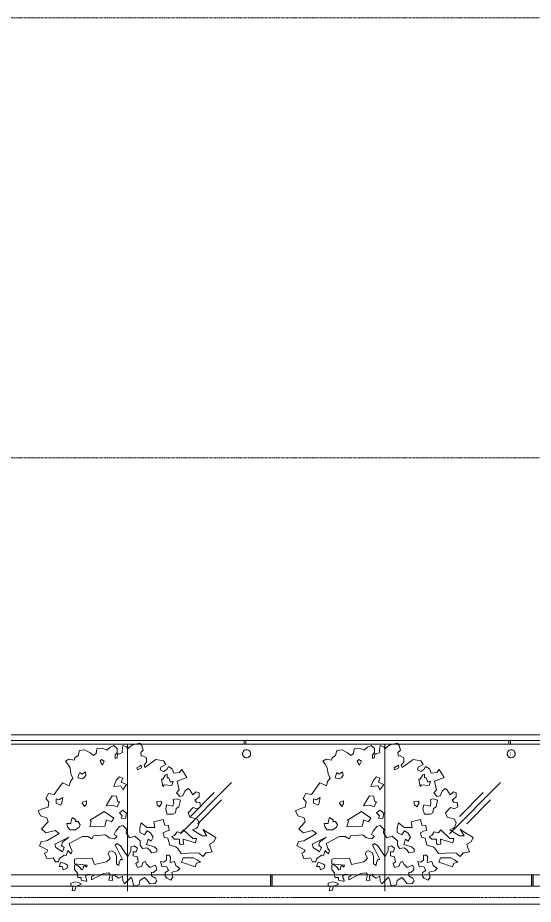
# Model space of a CAD drawing. Header units: millimetres. Extents: x -10599 to 108788, y -9455 to 93550.
# Drawn here: x 50648 to 54517, y 18550 to 25200 of the extents above; entities that cross this region are included whole.
import ezdxf

# ---------------------------------------------------------------- set-up
doc = ezdxf.new("R2010")
doc.units = ezdxf.units.MM
doc.linetypes.add('Centre', pattern=[31.75, 6.35, -4.7625, 15.875, -4.7625])
for name, color, linetype, lineweight in [('G-IMPT', 8, 'Continuous', 5), ('KINH', 152, 'Continuous', 5), ('L-SITE', 91, 'Continuous', 5), ('NET THAY 1', 41, 'Continuous', 5), ('NET THAY 2', 55, 'Continuous', 5), ('NET-THAY', 2, 'Continuous', 9), ('TRUC', 225, 'Continuous', 5)]:
    doc.layers.add(name, color=color, linetype=linetype, lineweight=lineweight)

# ---------------------------------------------------------------- blocks, each defined once
blk = doc.blocks.new('Railing - NBS_RailInfillPnl_Post-V79-MẶT ĐỨNG 1-14')
at = {"layer": 'NET THAY 2'}
for p, q in [((42747.3, 18685), (42747.3, 18770)), ((42760.3, 18770), (42750.4, 18770)), ((42750.4, 18770), (42750.4, 18685)), ((42760.3, 18685), (42760.3, 18770))]:
    blk.add_line(p, q, dxfattribs=at)
blk = doc.blocks.new('Railing - Railing-1506754-MẶT ĐỨNG 1-14')
at = {"layer": 'NET THAY 1'}
blk.add_line((41000.5, 18685), (58462.4, 18685), dxfattribs=at)
for p in [(9797, 0), (11756.4, 0)]:
    blk.add_blockref('Railing - NBS_RailInfillPnl_Post-V79-MẶT ĐỨNG 1-14', p)
blk = doc.blocks.new('Top Rail Type - Top Rail_Internal_-1506755-MẶT ĐỨNG 1-14')
at = {"layer": 'NET THAY 1'}
for p, q in [((41000.5, 19750), (58441, 19750)), ((50597.9, 18770), (52547.4, 18770)), ((52557.3, 18770), (54506.8, 18770)), ((54516.7, 18770), (56466.2, 18770))]:
    blk.add_line(p, q, dxfattribs=at)
blk = doc.blocks.new('Handrail Type - Handrail_Internal_-1506756-MẶT ĐỨNG 1-14')
at = {"layer": 'NET THAY 1'}
for p, q in [((58338.7, 19821.2), (41000.5, 19821.2)), ((41000.5, 19778.8), (58338.7, 19778.8))]:
    blk.add_line(p, q, dxfattribs=at)
blk = doc.blocks.new('ALB-RAILING 32 - ALB-BALUSTER-V82-MẶT ĐỨNG 1-14')
at = {"layer": 'NET THAY 1'}
for p, q in [((58303.7, 19781.6), (58303.7, 19750)), ((58317.7, 19779.5), (58317.7, 19783.8)), ((58317.7, 19750), (58317.7, 19779)), ((58318.2, 19685.8), (58315.9, 19685.8)), ((58322.7, 19708.8), (58321.7, 19708.8)), ((58315.9, 19671.8), (58318.2, 19671.8)), ((58321.7, 19648.8), (58322.7, 19648.8))]:
    blk.add_line(p, q, dxfattribs=at)
for centre, start_param, end_param in [((58321.7, 19678.8), 0, 1.570796), ((58322.7, 19678.8), 4.712389, 7.853982), ((58321.7, 19678.8), 5.832651, 6.210121), ((58321.7, 19678.8), 1.570796, 3.403392), ((58322.7, 19678.8), 1.570796, 4.712389), ((58321.7, 19678.8), 3.544542, 3.785841)]:
    blk.add_ellipse(centre, major_axis=(0, 30), ratio=0.992899, start_param=start_param, end_param=end_param, dxfattribs=at)
blk = doc.blocks.new('CAY XANH 1 - new block_dwg_110_植栽_中_高木 - 落葉1_φ4000_H5500-1445069-IDEA-4th Storey - Detail-V141-MẶT ĐỨNG 1-14')
at = {"layer": 'G-IMPT'}
for p, q in [((50802.4, 18600), (50982.5, 18600)), ((50810.6, 18600), (50946.2, 18600)), ((50852.5, 18600), (50943.8, 18600)), ((50946.4, 18600), (51004.1, 18600)), ((50985.5, 18600), (51044.4, 18600)), ((50995.8, 18600), (51123.8, 18600)), ((51129.4, 18600), (51183.1, 18600)), ((51249, 18600), (51233.2, 18600)), ((51342.4, 18600), (51345.7, 18600)), ((51559.3, 18600), (51594.9, 18600)), ((52117.2, 18600), (51574.2, 18600)), ((51759.1, 18600), (51657.6, 18600)), ((51767.4, 18600), (51682.1, 18600)), ((51840.4, 18600), (51728, 18600)), ((51900.9, 18600), (51775.1, 18600)), ((52074.7, 18600), (51827, 18600)), ((52094.3, 18600), (51870.9, 18600)), ((52137.8, 18600), (51990.7, 18600))]:
    blk.add_line(p, q, dxfattribs=at)
at = {"layer": 'G-IMPT', "flags": 128}
for points in [[(50810.8, 18600), (50986.4, 18600), (51102.5, 18600), (51156, 18600)], [(50823, 18600), (50949.8, 18600), (51058.7, 18600), (51189, 18600), (51330.8, 18600), (51268.1, 18600), (51169.2, 18600), (51022.7, 18600)], [(50962.5, 18600), (51076.4, 18600), (51003.8, 18600), (50975.8, 18600), (50907.9, 18600)], [(50908.6, 18600), (51106.5, 18600), (51202.2, 18600), (51330.8, 18600), (51472.7, 18600), (51471, 18600)], [(50923, 18600), (51076.4, 18600), (51030.5, 18600)], [(50947.6, 18600), (51055.6, 18600), (51111.7, 18600)], [(51076.4, 18600), (51256.6, 18600), (51055.4, 18600), (50948.4, 18600)], [(51173.9, 18600), (51198.1, 18600), (51223.6, 18600), (51076.4, 18600)], [(51240.5, 18600), (51247.9, 18600), (51289.6, 18600), (51223.6, 18600), (51141.1, 18600), (51088.4, 18600), (51084.5, 18600)], [(51182, 18600), (51237.1, 18600), (51269, 18600)], [(51243.9, 18600), (51319.3, 18600), (51256.6, 18600), (51182.5, 18600)], [(51289.6, 18600), (51373.7, 18600), (51256.6, 18600)], [(51365, 18600), (51403.3, 18600), (51400.1, 18600), (51319.3, 18600)], [(51325.1, 18600), (51345.7, 18600), (51472.7, 18600), (51373.7, 18600)], [(51400.1, 18600), (51471, 18600), (51487.5, 18600), (51485.9, 18600)], [(51498.2, 18600), (51531.2, 18600), (51527.9, 18600), (51490, 18600), (51415.8, 18600)], [(51420.9, 18600), (51482.6, 18600), (51553.9, 18600)], [(52122.5, 18600), (51980.7, 18600), (51876.8, 18600), (51731.6, 18600), (51472.7, 18600), (51469.4, 18600), (51482.6, 18600), (51469.4, 18600)], [(51923.9, 18600), (51814.8, 18600), (51682.1, 18600), (51601.3, 18600), (51472.7, 18600), (51574.9, 18600), (51562.6, 18600)], [(51476, 18600), (51589.3, 18600), (51767.4, 18600), (51784.6, 18600)], [(51643, 18600), (51562.6, 18600), (51556, 18600), (51527.9, 18600)], [(51542.1, 18600), (51547.9, 18600), (51552.1, 18600)], [(51626.5, 18600), (51553.9, 18600), (51547.9, 18600)], [(52097.9, 18600), (51938.3, 18600), (51721.7, 18600), (51574.9, 18600)], [(51693.5, 18600), (51657.6, 18600), (51594.9, 18600)], [(52009.7, 18600), (51832.5, 18600), (51601.3, 18600), (51829.3, 18600), (51933.3, 18600), (52105.3, 18600)], [(51632.9, 18600), (51626.5, 18600), (51649.1, 18600)], [(51954.5, 18600), (51871.9, 18600), (51784.8, 18600), (51643, 18600), (51702.3, 18600)], [(52022.3, 18600), (51903.2, 18600), (51786.1, 18600), (51721.7, 18600)], [(51988.1, 18600), (51731.6, 18600), (51888.7, 18600)], [(51986.9, 18600), (51888.7, 18600), (51979.4, 18600), (52133.4, 18600)]]:
    blk.add_lwpolyline(points, dxfattribs=at)
blk = doc.blocks.new('CAY XANH 1 - new block_dwg-V142-MẶT ĐỨNG 1-14')
blk.add_blockref('CAY XANH 1 - new block_dwg_110_植栽_中_高木 - 落葉1_φ4000_H5500-1445069-IDEA-4th Storey - Detail-V141-MẶT ĐỨNG 1-14', (0, 0))
blk = doc.blocks.new('CAY XANH 1 - CAY XANH_dwg-V118-MẶT ĐỨNG 1-14')
at = {"layer": 'G-IMPT', "flags": 128}
for points in [[(41357.7, 18915.9), (41342.4, 18919.1), (41304.9, 18891.1), (41301.8, 18869.4), (41276.9, 18869.4), (41261.6, 18897.4), (41224.1, 18891.1), (41212, 18894.2), (41196.7, 18934.4), (41212, 18940.7), (41221.5, 18956), (41193.5, 18971.9), (41159.2, 18987.2), (41171.3, 19021.5), (41212, 19024.7), (41306, 19082), (41274.8, 19103.6), (41206.2, 19085.2), (41172.4, 19116.3), (41222, 19169.2), (41212.5, 19197.2), (41166, 19212.5), (41147.5, 19250), (41181.3, 19265.3), (41222, 19277.5), (41228.3, 19318.1), (41206.2, 19343), (41225.2, 19380), (41268.5, 19374.1), (41331.1, 19461.3), (41380.8, 19439.1), (41389.8, 19470.3), (41408.8, 19495.1), (41392.9, 19529.5), (41387.1, 19572.8), (41371.3, 19600.8), (41352.8, 19622.5), (41377.6, 19637.8), (41417.8, 19632), (41424.1, 19647.3), (41448.9, 19665.8), (41458.4, 19703.3), (41498.6, 19709.6), (41538.7, 19684.8), (41563.5, 19665.8), (41582.5, 19681.6), (41588.3, 19715.5), (41629, 19721.8), (41662.8, 19706.5), (41687.6, 19728.1), (41715.6, 19740.3), (41740.4, 19718.6), (41740.4, 19687.4), (41725.1, 19672.1), (41725.1, 19644.1), (41740.4, 19647.3), (41743.6, 19678.5), (41759.4, 19678.5), (41781.1, 19687.4), (41777.9, 19700.1), (41784.3, 19740.3), (41811.7, 19731.3), (41821.2, 19715.5), (41830.7, 19728.1), (41858.7, 19746.6), (41911, 19759.3), (41926.8, 19740.3), (41936.3, 19706.5), (41917.3, 19687.4), (41920.5, 19660), (41933.2, 19662.6), (41961.2, 19647.3), (41961.2, 19616.1), (41942.2, 19594.5), (41948.5, 19576), (42031.9, 19635.1), (42087.9, 19625.6), (42106.4, 19598.2), (42069.4, 19579.1), (42063.1, 19557.5), (42087.9, 19545.3), (42112.7, 19560.7), (42124.9, 19582.3), (42152.9, 19567), (42165.5, 19532.7), (42208.9, 19539), (42227.3, 19560.7), (42264.8, 19501.5), (42190.9, 19473), (42206.2, 19408.5), (42187.2, 19386.8), (42212, 19358.8), (42234.2, 19364.6), (42249.5, 19399), (42271.2, 19417.5), (42283.8, 19411.7), (42308.7, 19371), (42333.5, 19392.6), (42355.1, 19386.8), (42355.1, 19355.7), (42324, 19330.8), (42339.3, 19312.3), (42360.9, 19315), (42367.3, 19281.2), (42339.3, 19265.3), (42311.3, 19274.8), (42274.3, 19234.7), (42286.5, 19203.5), (42342.5, 19188.2), (42355.1, 19160.2), (42342.5, 19125.8), (42330.3, 19119.5), (42305.5, 19107.4), (42378.7, 19063.8), (42413, 19063.8), (42383.1, 19113.2), (42404.8, 19097.8), (42481.1, 19051.1), (42465.8, 19017.3), (42434.6, 19001.4), (42441, 18973.4), (42453.1, 18942.8), (42419.3, 18936.4), (42406.6, 18936.4), (42385, 18908.4), (42353.8, 18933.3), (42332.2, 18936.4), (42221.5, 18930.4), (42193.5, 18970.5), (42181.4, 18980), (42134.9, 18992.2), (42122.2, 19045), (42094.3, 19054.5), (42085.3, 19085.7), (42110.1, 19097.8), (42131.7, 19104.2), (42125.4, 19141.2), (42097.4, 19144.3), (42085.3, 19185), (42016.6, 19169.2), (42023, 19125.8), (41963.8, 19125.8), (41920.5, 19160.2), (41911, 19122.7), (41911, 19088.3), (41945.3, 19069.8), (41967, 19101), (41991.8, 19085.7), (42010.8, 19054.5), (41995, 19023.4), (41973.3, 19038.7), (41961.2, 18998.5), (42019.8, 18980), (42038.3, 18964.2), (42038.3, 18942.5), (41998.1, 18936.7), (41986, 18955.2), (41963.8, 18973.7), (41930, 18967.3), (41914.2, 18992.2), (41914.2, 19026.5), (41874, 19060.9), (41833.9, 19048.2), (41809.1, 19085.7), (41811.7, 19113.2), (41784.3, 19141.2), (41759.4, 19132.2), (41731.4, 19097.8), (41718.8, 19073), (41740.4, 19060.9), (41721.9, 19041.8), (41681.8, 19048.2), (41653.8, 19069.8), (41563.2, 19063.5), (41551, 19041.8), (41519.9, 19057.2), (41479.7, 19057.2), (41379.4, 19005.7), (41392.1, 18968.7), (41404.2, 18950.2), (41395.2, 18928), (41379.4, 18943.9), (41370.5, 18952.8)], [(41644, 19622.4), (41622.7, 19636.6), (41612.1, 19622.4), (41629.8, 19594)], [(41909.9, 19586.9), (41920.6, 19594), (41924.1, 19572.7), (41892.2, 19558.5), (41888.7, 19572.7)], [(41505.7, 19516), (41502.2, 19544.3), (41477.3, 19526.6), (41459.6, 19537.2), (41452.5, 19523), (41445.4, 19498.2), (41477.3, 19491.1), (41491.5, 19498.2)], [(41732.6, 19480.5), (41757.5, 19505.3), (41782.3, 19494.7), (41771.6, 19466.3), (41810.6, 19448.6), (41782.3, 19409.5), (41768.1, 19437.9), (41714.9, 19434.4)], [(42101.4, 19519.5), (42115.6, 19526.6), (42115.6, 19498.2), (42129.8, 19498.2), (42140.4, 19466.3), (42161.7, 19473.4), (42151, 19441.5), (42094.3, 19445), (42083.7, 19434.4), (42073, 19487.6), (42083.7, 19487.6)], [(41686.5, 19335), (41704.3, 19363.4), (41736.2, 19359.9), (41739.7, 19335), (41746.8, 19317.3), (41757.5, 19317.3), (41739.7, 19281.8), (41704.3, 19292.5), (41658.2, 19288.9)], [(41282.7, 19308.2), (41282.7, 19340.1), (41304, 19333), (41332.4, 19350.7), (41325.3, 19311.7), (41318.2, 19294)], [(41481.3, 19315.3), (41477.8, 19308.2), (41495.5, 19283.3), (41509.7, 19304.6), (41509.7, 19325.9)], [(42041.1, 19296), (42037.6, 19320.9), (42069.5, 19324.4), (42076.6, 19310.2), (42058.9, 19281.8)], [(42105, 19264.1), (42112, 19296), (42158.1, 19285.4), (42165.2, 19310.2), (42161.7, 19335), (42183, 19342.1), (42214.9, 19331.5), (42204.2, 19281.8), (42183, 19267.6), (42179.4, 19235.7), (42161.7, 19225.1), (42115.6, 19225.1)], [(41697.2, 19168.3), (41714.9, 19196.7), (41644, 19246.4), (41538, 19180.5), (41545.1, 19169.8), (41534.5, 19130.8), (41647.5, 19136.4), (41661.7, 19182.5)], [(41803.6, 19193.2), (41810.6, 19232.2), (41782.3, 19257), (41757.5, 19235.7), (41778.7, 19214.4), (41771.6, 19196.7)], [(41428.1, 19169.8), (41449.4, 19169.8), (41463.6, 19145), (41456.5, 19127.2), (41428.1, 19109.5), (41385.6, 19109.5), (41367.8, 19130.8), (41364.3, 19155.6), (41392.7, 19155.6), (41396.2, 19176.9), (41403.3, 19201.7), (41431.7, 19184)], [(42172.3, 19065.4), (42190.1, 19093.8), (42222, 19086.7), (42239.7, 19108), (42307.8, 19043.1), (42336.2, 19043.1), (42329.1, 19011.2), (42236.1, 19037.1), (42239.7, 19001.6), (42214.9, 18998), (42207.8, 19005.1), (42207.8, 19037.1), (42172.3, 19037.1), (42151, 19058.4)], [(41279.8, 18976.1), (41272.7, 19000.9), (41378.5, 19052.8), (41329.4, 19015.1), (41322.4, 18990.3), (41343.6, 18976.1), (41329.4, 18944.2)], [(41556.8, 18771.9), (41523, 18775), (41504.5, 18762.3), (41504.5, 18750.2), (41510.4, 18737.5), (41513.5, 18722.2), (41504.5, 18722.2), (41470.2, 18731.2), (41470.2, 18750.2), (41445.4, 18750.2), (41442.2, 18765.5), (41442.2, 18784), (41420.6, 18812), (41420.6, 18843.2), (41430.1, 18849.5), (41457.5, 18830.5), (41473.4, 18808.8), (41482.4, 18812), (41488.7, 18833.7), (41498.2, 18840), (41510.4, 18827.3), (41516.7, 18843.2), (41420.1, 18853.5), (41420.1, 18887.9), (41432.2, 18891.1), (41554.2, 18896), (41569.5, 18849.5), (41660.2, 18868), (41681.8, 18887), (41687.6, 18896), (41672.3, 18927.2), (41681.8, 18945.7), (41697.1, 18952), (41725.1, 18936.7), (41734.6, 18908.7), (41734.6, 18874.4), (41734.6, 18852.7), (41753.1, 18840), (41756.3, 18862.2), (41765.2, 18887), (41781.1, 18887), (41743.6, 18961.5), (41725.1, 18992.2), (41740.4, 19004.9), (41765.2, 18989), (41790.1, 18952), (41802.7, 18930.4), (41821.2, 18908.7), (41842.9, 18952), (41842.9, 18980), (41867.7, 18989), (41892.5, 18970.5), (41883.5, 18942.5), (41861.4, 18942.5), (41861.4, 18914.5), (41892.5, 18905.5), (41898.9, 18868), (41880.4, 18855.9), (41892.5, 18824.7), (41923.7, 18834.2), (41936.3, 18864.9), (41951.7, 18871.2), (41963.8, 18849.5), (41986, 18824.7), (42026.1, 18843.2), (42035.6, 18824.7), (42035.6, 18809.4), (42013.5, 18787.7), (41998.1, 18790.4), (41998.1, 18762.9), (42029.3, 18747), (42038.3, 18725.4), (42023, 18706.9), (41995, 18703.7), (41982.8, 18706.9), (41967, 18731.7), (41945.3, 18750.2), (41911, 18728.5), (41905.2, 18697.4), (41880.4, 18688.4), (41864.5, 18694.2), (41855.5, 18728.5), (41846, 18753.4), (41824.4, 18731.7), (41796.4, 18703.7), (41784.3, 18725.4), (41781.1, 18759.7), (41753.1, 18747), (41725.1, 18762.9), (41725.1, 18775), (41703.5, 18759.7), (41706.6, 18728.5), (41678.6, 18731.7), (41687.6, 18771.9), (41678.6, 18784.6), (41638, 18781.4), (41547.9, 18734.3), (41547.9, 18759.2), (41566.3, 18762.3)], [(42140.7, 18902.4), (42131.7, 18917.7), (42110.1, 18917.7), (42110.1, 18880.7), (42087.9, 18864.9), (42066.3, 18871.2), (42075.8, 18834.2), (42112.7, 18831), (42125.4, 18803), (42100.6, 18787.7), (42100.6, 18759.7), (42112.7, 18747), (42143.9, 18731.7), (42159.7, 18756.5), (42150.2, 18790.4), (42193.5, 18799.9), (42212, 18818.4), (42181.4, 18840), (42171.9, 18871.2), (42137.6, 18862.2)], [(42313.7, 18898.9), (42236.8, 18899.2), (42224.7, 18864.9), (42325.8, 18830.8), (42335.4, 18858.8), (42366.5, 18865.1), (42341.7, 18883.6)], [(41352.5, 18852.2), (41318.1, 18864.8), (41306, 18833.7), (41327.6, 18833.7), (41336.6, 18808.8), (41364.6, 18821.5), (41367.8, 18843.2)], [(41451.7, 18712.7), (41426.9, 18719), (41392.6, 18709.5), (41392.6, 18691), (41407.9, 18681.5), (41402.1, 18650.9), (41423.7, 18653.5), (41432.7, 18684.7), (41442.2, 18687.9), (41473.4, 18700.5)]]:
    blk.add_lwpolyline(points, close=True, dxfattribs=at)
blk = doc.blocks.new('CAY XANH 1 - CAY XANH_dwg-V143-MẶT ĐỨNG 1-14')
at = {"layer": 'G-IMPT'}
for p, q in [((51471.2, 19483), (51471.2, 19514.9)), ((51471.2, 19221.1), (51471.2, 19260.1)), ((51471.2, 18899.2), (51471.2, 18914.4))]:
    blk.add_line(p, q, dxfattribs=at)
at = {"layer": 'G-IMPT', "flags": 128}
for points in [[(51471.2, 19673.5), (51471.2, 19682.4), (51471.2, 19695.1), (51471.2, 19735.2), (51471.2, 19726.2), (51471.2, 19710.4), (51471.2, 19723), (51471.2, 19741.5), (51471.2, 19754.1), (51471.2, 19735.2), (51471.2, 19701.4), (51471.2, 19682.4), (51471.2, 19655), (51471.2, 19657.7), (51471.2, 19642.4), (51471.2, 19611.3), (51471.2, 19589.7), (51471.2, 19571.2), (51471.2, 19630.3), (51471.2, 19620.8), (51471.2, 19593.4), (51471.2, 19574.4), (51471.2, 19552.8), (51471.2, 19540.6), (51471.2, 19555.9), (51471.2, 19577.5), (51471.2, 19562.3), (51471.2, 19528), (51471.2, 19534.3), (51471.2, 19555.9), (51471.2, 19496.9), (51471.2, 19468.4), (51471.2, 19404.1), (51471.2, 19382.5), (51471.2, 19354.6), (51471.2, 19360.4), (51471.2, 19394.6), (51471.2, 19413.1), (51471.2, 19407.3), (51471.2, 19366.7), (51471.2, 19388.3), (51471.2, 19382.5), (51471.2, 19351.4), (51471.2, 19326.6), (51471.2, 19308.2), (51471.2, 19310.8), (51471.2, 19277.1), (51471.2, 19261.3), (51471.2, 19270.8), (51471.2, 19230.7), (51471.2, 19199.6), (51471.2, 19184.3), (51471.2, 19156.4), (51471.2, 19122.1), (51471.2, 19115.8), (51471.2, 19103.7), (51471.2, 19060.2)], [(51471.2, 19620.8), (51471.2, 19632.9), (51471.2, 19627.1), (51471.2, 19642.4), (51471.2, 19660.8), (51471.2, 19698.3), (51471.2, 19704.6), (51471.2, 19679.8), (51471.2, 19660.8), (51471.2, 19676.6), (51471.2, 19710.4), (51471.2, 19716.7), (51471.2, 19701.4), (51471.2, 19723), (51471.2, 19735.2), (51471.2, 19713.5), (51471.2, 19682.4), (51471.2, 19667.2), (51471.2, 19639.2), (51471.2, 19642.4), (51471.2, 19673.5)], [(51471.2, 19444.9), (51471.2, 19434.7), (51471.2, 19465.8), (51471.2, 19490.6), (51471.2, 19524.8), (51471.2, 19568.1), (51471.2, 19596), (51471.2, 19611.6)], [(51471.2, 19514.9), (51471.2, 19522), (51471.2, 19493.6)], [(51471.2, 19493.6), (51471.2, 19461.8), (51471.2, 19468.9), (51471.2, 19437), (51471.2, 19440.6), (51471.2, 19429.9), (51471.2, 19483)], [(51471.2, 19330.8), (51471.2, 19359.2), (51471.2, 19355.6), (51471.2, 19330.8), (51471.2, 19313.1)], [(51471.2, 19260.1), (51471.2, 19291.9), (51471.2, 19281.3), (51471.2, 19306.1), (51471.2, 19330.8), (51471.2, 19337.9), (51471.2, 19327.3), (51471.2, 19277.8), (51471.2, 19263.6), (51471.2, 19231.7), (51471.2, 19221.1)], [(51471.2, 19313.1), (51471.2, 19277.8), (51471.2, 19288.4), (51471.2, 19284.8), (51471.2, 19330.8)], [(51471.2, 19151.8), (51471.2, 19173.1), (51471.2, 19197.8), (51471.2, 19180.1), (51471.2, 19166)], [(51471.2, 18933.1), (51471.2, 18905.2), (51471.2, 18930), (51471.2, 18933.1), (51471.2, 18927.1), (51471.2, 18967.2), (51471.2, 18976.6), (51471.2, 18988.8), (51471.2, 19041.5), (51471.2, 19051), (51471.2, 19082.1), (51471.2, 19094.2), (51471.2, 19100.5), (51471.2, 19137.4), (51471.2, 19140.6), (51471.2, 19181.2), (51471.2, 19165.3), (51471.2, 19122.1)], [(51471.2, 19166), (51471.2, 19141.2), (51471.2, 19123.5), (51471.2, 19105.8)], [(51471.2, 19122.1), (51471.2, 19156.4), (51471.2, 19119), (51471.2, 19084.7), (51471.2, 19066.2), (51471.2, 19097.3), (51471.2, 19082.1), (51471.2, 19051), (51471.2, 19019.9), (51471.2, 19035.1), (51471.2, 18995.1), (51471.2, 18976.6), (51471.2, 18960.8), (51471.2, 18939.2), (51471.2, 18933.4), (51471.2, 18951.9), (51471.2, 18970.3), (51471.2, 18964), (51471.2, 18988.8), (51471.2, 19023), (51471.2, 19057.3), (51471.2, 19044.6), (51471.2, 19082.1), (51471.2, 19109.5), (51471.2, 19137.4), (51471.2, 19128.4), (51471.2, 19094.2), (51471.2, 19069.4), (51471.2, 19057.3), (51471.2, 19038.3), (51471.2, 19044.6), (51471.2, 19066.2), (51471.2, 19059.9), (51471.2, 19038.3), (51471.2, 19053.6)], [(51471.2, 19105.8), (51471.2, 19127.1), (51471.2, 19151.8)], [(51471.2, 19060.2), (51471.2, 19109.5), (51471.2, 19094.2), (51471.2, 19047.5), (51471.2, 19013.8), (51471.2, 18998), (51471.2, 18970), (51471.2, 18939.5), (51471.2, 18933.1)], [(51471.2, 19061.9), (51471.2, 19090.2), (51471.2, 19083.1), (51471.2, 19104.3), (51471.2, 19039.6)], [(51471.2, 19033.5), (51471.2, 19054.8), (51471.2, 19061.9)], [(51471.2, 19053.6), (51471.2, 19002.3), (51471.2, 18965.4), (51471.2, 18946.9), (51471.2, 18924.8), (51471.2, 18940.6), (51471.2, 18949.4), (51471.2, 18912.6)], [(51471.2, 19039.2), (51471.2, 19049.2), (51471.2, 19033.5)], [(51471.2, 19039.6), (51471.2, 19007.8), (51471.2, 19033.5), (51471.2, 18998.2), (51471.2, 18994.6), (51471.2, 19001.7), (51471.2, 19033.5)], [(51471.2, 18883.9), (51471.2, 18958.2), (51471.2, 18988.8), (51471.2, 19001.4), (51471.2, 18985.6), (51471.2, 18948.7), (51471.2, 18927.1), (51471.2, 18905.5), (51471.2, 18948.7), (51471.2, 18976.6), (51471.2, 18985.6), (51471.2, 18967.2), (51471.2, 18939.2)], [(51471.2, 18747.3), (51471.2, 18762.6), (51471.2, 18781.1), (51471.2, 18809), (51471.2, 18840.1), (51471.2, 18846.4), (51471.2, 18827.5), (51471.2, 18805.8), (51471.2, 18809), (51471.2, 18830.6), (51471.2, 18836.9), (51471.2, 18824.3), (51471.2, 18840.1), (51471.2, 18850.4), (51471.2, 18884.7), (51471.2, 18887.9), (51471.2, 18892.8), (51471.2, 18846.4), (51471.2, 18864.9), (51471.2, 18883.9), (51471.2, 18892.8), (51471.2, 18923.9), (51471.2, 18942.4), (51471.2, 18948.7), (51471.2, 18933.4), (51471.2, 18905.5), (51471.2, 18871.2), (51471.2, 18849.6), (51471.2, 18837), (51471.2, 18859.1), (51471.2, 18883.9)], [(51471.2, 18939.2), (51471.2, 18911.3), (51471.2, 18902.3), (51471.2, 18864.9), (51471.2, 18852.8), (51471.2, 18821.7), (51471.2, 18831.2), (51471.2, 18861.7), (51471.2, 18868.1), (51471.2, 18846.4), (51471.2, 18821.7), (51471.2, 18840.1), (51471.2, 18821.7), (51471.2, 18806.4), (51471.2, 18784.8), (51471.2, 18787.4), (51471.2, 18760), (51471.2, 18744.2), (51471.2, 18722.6), (51471.2, 18704.1), (51471.2, 18701), (51471.2, 18704.1), (51471.2, 18728.9), (51471.2, 18747.3), (51471.2, 18725.7), (51471.2, 18694.6), (51471.2, 18685.7), (51471.2, 18691.5), (51471.2, 18725.7), (51471.2, 18750.5), (51471.2, 18728.9), (51471.2, 18701), (51471.2, 18722.6), (51471.2, 18756.8), (51471.2, 18744.2), (51471.2, 18760), (51471.2, 18772.1), (51471.2, 18756.8), (51471.2, 18725.7), (51471.2, 18728.9), (51471.2, 18769), (51471.2, 18781.6), (51471.2, 18778.4), (51471.2, 18731.5), (51471.2, 18756.3), (51471.2, 18759.5), (51471.2, 18768.9)], [(51471.2, 18914.4), (51471.2, 18877.5), (51471.2, 18861.7), (51471.2, 18868.1), (51471.2, 18831.2), (51471.2, 18828), (51471.2, 18800.1), (51471.2, 18784.8), (51471.2, 18756.8), (51471.2, 18744.2), (51471.2, 18728.9), (51471.2, 18753.7), (51471.2, 18787.4), (51471.2, 18796.9), (51471.2, 18815.3), (51471.2, 18837), (51471.2, 18868.1), (51471.2, 18859.1), (51471.2, 18899.2)], [(51471.2, 18815.5), (51471.2, 18818.5), (51471.2, 18840.1), (51471.2, 18845.8)], [(51471.2, 18768.9), (51471.2, 18772.1), (51471.2, 18759.5), (51471.2, 18747.3), (51471.2, 18734.7), (51471.2, 18719.4)], [(51471.2, 18719.4), (51471.2, 18728.4), (51471.2, 18747.3)]]:
    blk.add_lwpolyline(points, dxfattribs=at)
for points in [[(51471.2, 19617.5), (51471.2, 19631.7), (51471.2, 19617.5), (51471.2, 19589.2)], [(51471.2, 19582.1), (51471.2, 19589.2), (51471.2, 19568), (51471.2, 19553.8), (51471.2, 19568)], [(51471.2, 19511.3), (51471.2, 19539.7), (51471.2, 19522), (51471.2, 19532.6), (51471.2, 19518.4), (51471.2, 19493.6), (51471.2, 19486.6), (51471.2, 19493.6)], [(51471.2, 19475.9), (51471.2, 19500.7), (51471.2, 19490.1), (51471.2, 19461.8), (51471.2, 19444.1), (51471.2, 19405.2), (51471.2, 19433.5), (51471.2, 19429.9)], [(51471.2, 19311.1), (51471.2, 19304), (51471.2, 19279.2), (51471.2, 19300.5), (51471.2, 19321.7)], [(51471.2, 19291.9), (51471.2, 19316.7), (51471.2, 19320.2), (51471.2, 19306.1), (51471.2, 19277.8)], [(51471.2, 19189.3), (51471.2, 19228.2), (51471.2, 19253), (51471.2, 19231.7), (51471.2, 19210.5), (51471.2, 19192.8)], [(51471.2, 19164.5), (51471.2, 19192.8), (51471.2, 19242.4), (51471.2, 19176.6), (51471.2, 19166), (51471.2, 19127.1), (51471.2, 19132.6), (51471.2, 19178.7)], [(51471.2, 18895.7), (51471.2, 18896), (51471.2, 18861.7), (51471.2, 18827.7), (51471.2, 18855.7), (51471.2, 18862), (51471.2, 18880.4)], [(51471.2, 18709.9), (51471.2, 18716.2), (51471.2, 18706.7), (51471.2, 18688.3), (51471.2, 18678.8), (51471.2, 18648.2), (51471.2, 18650.9), (51471.2, 18682), (51471.2, 18685.1), (51471.2, 18697.8)]]:
    blk.add_lwpolyline(points, close=True, dxfattribs=at)
blk = doc.blocks.new('CAY XANH 1 - CAY XANH 1-V144-MẶT ĐỨNG 1-14')
for name, p in [('CAY XANH 1 - CAY XANH_dwg-V118-MẶT ĐỨNG 1-14', (9653.2, 0)), ('CAY XANH 1 - CAY XANH_dwg-V143-MẶT ĐỨNG 1-14', (0, 0)), ('CAY XANH 1 - new block_dwg-V142-MẶT ĐỨNG 1-14', (0, 0))]:
    blk.add_blockref(name, p)
blk = doc.blocks.new('CAY XANH 1 - new block_dwg_110_植栽_中_高木 - 落葉1_φ4000_H5500-1445069-IDEA-4th Storey - Detail-V145-MẶT ĐỨNG 1-14')
at = {"layer": 'G-IMPT'}
for p, q in [((52733, 18600), (52913.2, 18600)), ((52741.3, 18600), (52876.9, 18600)), ((52783.1, 18600), (52874.4, 18600)), ((52877, 18600), (52934.7, 18600)), ((52916.1, 18600), (52975.1, 18600)), ((52926.4, 18600), (53054.5, 18600)), ((53060.1, 18600), (53113.8, 18600)), ((53179.7, 18600), (53163.8, 18600)), ((53273, 18600), (53276.3, 18600)), ((53489.9, 18600), (53525.5, 18600)), ((54047.8, 18600), (53504.8, 18600)), ((53689.8, 18600), (53588.2, 18600)), ((53698, 18600), (53612.8, 18600)), ((53771, 18600), (53658.6, 18600)), ((53831.6, 18600), (53705.8, 18600)), ((54005.4, 18600), (53757.6, 18600)), ((54025, 18600), (53801.5, 18600)), ((54068.5, 18600), (53921.3, 18600))]:
    blk.add_line(p, q, dxfattribs=at)
at = {"layer": 'G-IMPT', "flags": 128}
for points in [[(52741.5, 18600), (52917, 18600), (53033.1, 18600), (53086.6, 18600)], [(52753.6, 18600), (52880.5, 18600), (52989.3, 18600), (53119.6, 18600), (53261.5, 18600), (53198.8, 18600), (53099.8, 18600), (52953.4, 18600)], [(52893.1, 18600), (53007, 18600), (52934.5, 18600), (52906.4, 18600), (52838.5, 18600)], [(52839.2, 18600), (53037.1, 18600), (53132.8, 18600), (53261.5, 18600), (53403.3, 18600), (53401.7, 18600)], [(52853.6, 18600), (53007, 18600), (52961.1, 18600)], [(52878.2, 18600), (52986.2, 18600), (53042.3, 18600)], [(53007, 18600), (53187.2, 18600), (52986, 18600), (52879.1, 18600)], [(53104.6, 18600), (53128.7, 18600), (53154.3, 18600), (53007, 18600)], [(53171.1, 18600), (53178.6, 18600), (53220.2, 18600), (53154.3, 18600), (53071.8, 18600), (53019, 18600), (53015.1, 18600)], [(53112.7, 18600), (53167.8, 18600), (53199.6, 18600)], [(53174.6, 18600), (53249.9, 18600), (53187.2, 18600), (53113.1, 18600)], [(53220.2, 18600), (53304.3, 18600), (53187.2, 18600)], [(53295.7, 18600), (53333.9, 18600), (53330.7, 18600), (53249.9, 18600)], [(53255.7, 18600), (53276.3, 18600), (53403.3, 18600), (53304.3, 18600)], [(53330.7, 18600), (53401.7, 18600), (53418.2, 18600), (53416.5, 18600)], [(53428.9, 18600), (53461.9, 18600), (53458.6, 18600), (53420.6, 18600), (53346.4, 18600)], [(53351.5, 18600), (53413.2, 18600), (53484.5, 18600)], [(54053.2, 18600), (53911.3, 18600), (53807.4, 18600), (53662.3, 18600), (53403.3, 18600), (53400, 18600), (53413.2, 18600), (53400, 18600)], [(53854.6, 18600), (53745.5, 18600), (53612.8, 18600), (53532, 18600), (53403.3, 18600), (53505.6, 18600), (53493.2, 18600)], [(53406.6, 18600), (53520, 18600), (53698, 18600), (53715.3, 18600)], [(53573.6, 18600), (53493.2, 18600), (53486.6, 18600), (53458.6, 18600)], [(53472.7, 18600), (53478.5, 18600), (53482.8, 18600)], [(53557.1, 18600), (53484.5, 18600), (53478.5, 18600)], [(54028.6, 18600), (53869, 18600), (53652.4, 18600), (53505.6, 18600)], [(53624.2, 18600), (53588.2, 18600), (53525.5, 18600)], [(53940.3, 18600), (53763.2, 18600), (53532, 18600), (53760, 18600), (53863.9, 18600), (54035.9, 18600)], [(53563.5, 18600), (53557.1, 18600), (53579.8, 18600)], [(53885.2, 18600), (53802.6, 18600), (53715.5, 18600), (53573.6, 18600), (53633, 18600)], [(53953, 18600), (53833.8, 18600), (53716.7, 18600), (53652.4, 18600)], [(53918.8, 18600), (53662.3, 18600), (53819.4, 18600)], [(53917.6, 18600), (53819.4, 18600), (53910.1, 18600), (54064.1, 18600)]]:
    blk.add_lwpolyline(points, dxfattribs=at)
blk = doc.blocks.new('CAY XANH 1 - new block_dwg-V146-MẶT ĐỨNG 1-14')
blk.add_blockref('CAY XANH 1 - new block_dwg_110_植栽_中_高木 - 落葉1_φ4000_H5500-1445069-IDEA-4th Storey - Detail-V145-MẶT ĐỨNG 1-14', (0, 0))
blk = doc.blocks.new('CAY XANH 1 - CAY XANH_dwg-V147-MẶT ĐỨNG 1-14')
at = {"layer": 'G-IMPT'}
for p, q in [((53401.8, 19483), (53401.8, 19514.9)), ((53401.8, 19221.1), (53401.8, 19260.1)), ((53401.8, 18899.2), (53401.8, 18914.4))]:
    blk.add_line(p, q, dxfattribs=at)
at = {"layer": 'G-IMPT', "flags": 128}
for points in [[(53401.8, 19673.5), (53401.8, 19682.4), (53401.8, 19695.1), (53401.8, 19735.2), (53401.8, 19726.2), (53401.8, 19710.4), (53401.8, 19723), (53401.8, 19741.5), (53401.8, 19754.1), (53401.8, 19735.2), (53401.8, 19701.4), (53401.8, 19682.4), (53401.8, 19655), (53401.8, 19657.7), (53401.8, 19642.4), (53401.8, 19611.3), (53401.8, 19589.7), (53401.8, 19571.2), (53401.8, 19630.3), (53401.8, 19620.8), (53401.8, 19593.4), (53401.8, 19574.4), (53401.8, 19552.8), (53401.8, 19540.6), (53401.8, 19555.9), (53401.8, 19577.5), (53401.8, 19562.3), (53401.8, 19528), (53401.8, 19534.3), (53401.8, 19555.9), (53401.8, 19496.9), (53401.8, 19468.4), (53401.8, 19404.1), (53401.8, 19382.5), (53401.8, 19354.6), (53401.8, 19360.4), (53401.8, 19394.6), (53401.8, 19413.1), (53401.8, 19407.3), (53401.8, 19366.7), (53401.8, 19388.3), (53401.8, 19382.5), (53401.8, 19351.4), (53401.8, 19326.6), (53401.8, 19308.2), (53401.8, 19310.8), (53401.8, 19277.1), (53401.8, 19261.3), (53401.8, 19270.8), (53401.8, 19230.7), (53401.8, 19199.6), (53401.8, 19184.3), (53401.8, 19156.4), (53401.8, 19122.1), (53401.8, 19115.8), (53401.8, 19103.7), (53401.8, 19060.2)], [(53401.8, 19620.8), (53401.8, 19632.9), (53401.8, 19627.1), (53401.8, 19642.4), (53401.8, 19660.8), (53401.8, 19698.3), (53401.8, 19704.6), (53401.8, 19679.8), (53401.8, 19660.8), (53401.8, 19676.6), (53401.8, 19710.4), (53401.8, 19716.7), (53401.8, 19701.4), (53401.8, 19723), (53401.8, 19735.2), (53401.8, 19713.5), (53401.8, 19682.4), (53401.8, 19667.2), (53401.8, 19639.2), (53401.8, 19642.4), (53401.8, 19673.5)], [(53401.8, 19444.9), (53401.8, 19434.7), (53401.8, 19465.8), (53401.8, 19490.6), (53401.8, 19524.8), (53401.8, 19568.1), (53401.8, 19596), (53401.8, 19611.6)], [(53401.8, 19514.9), (53401.8, 19522), (53401.8, 19493.6)], [(53401.8, 19493.6), (53401.8, 19461.8), (53401.8, 19468.9), (53401.8, 19437), (53401.8, 19440.6), (53401.8, 19429.9), (53401.8, 19483)], [(53401.8, 19330.8), (53401.8, 19359.2), (53401.8, 19355.6), (53401.8, 19330.8), (53401.8, 19313.1)], [(53401.8, 19260.1), (53401.8, 19291.9), (53401.8, 19281.3), (53401.8, 19306.1), (53401.8, 19330.8), (53401.8, 19337.9), (53401.8, 19327.3), (53401.8, 19277.8), (53401.8, 19263.6), (53401.8, 19231.7), (53401.8, 19221.1)], [(53401.8, 19313.1), (53401.8, 19277.8), (53401.8, 19288.4), (53401.8, 19284.8), (53401.8, 19330.8)], [(53401.8, 19151.8), (53401.8, 19173.1), (53401.8, 19197.8), (53401.8, 19180.1), (53401.8, 19166)], [(53401.8, 18933.1), (53401.8, 18905.2), (53401.8, 18930), (53401.8, 18933.1), (53401.8, 18927.1), (53401.8, 18967.2), (53401.8, 18976.6), (53401.8, 18988.8), (53401.8, 19041.5), (53401.8, 19051), (53401.8, 19082.1), (53401.8, 19094.2), (53401.8, 19100.5), (53401.8, 19137.4), (53401.8, 19140.6), (53401.8, 19181.2), (53401.8, 19165.3), (53401.8, 19122.1)], [(53401.8, 19166), (53401.8, 19141.2), (53401.8, 19123.5), (53401.8, 19105.8)], [(53401.8, 19122.1), (53401.8, 19156.4), (53401.8, 19119), (53401.8, 19084.7), (53401.8, 19066.2), (53401.8, 19097.3), (53401.8, 19082.1), (53401.8, 19051), (53401.8, 19019.9), (53401.8, 19035.1), (53401.8, 18995.1), (53401.8, 18976.6), (53401.8, 18960.8), (53401.8, 18939.2), (53401.8, 18933.4), (53401.8, 18951.9), (53401.8, 18970.3), (53401.8, 18964), (53401.8, 18988.8), (53401.8, 19023), (53401.8, 19057.3), (53401.8, 19044.6), (53401.8, 19082.1), (53401.8, 19109.5), (53401.8, 19137.4), (53401.8, 19128.4), (53401.8, 19094.2), (53401.8, 19069.4), (53401.8, 19057.3), (53401.8, 19038.3), (53401.8, 19044.6), (53401.8, 19066.2), (53401.8, 19059.9), (53401.8, 19038.3), (53401.8, 19053.6)], [(53401.8, 19105.8), (53401.8, 19127.1), (53401.8, 19151.8)], [(53401.8, 19060.2), (53401.8, 19109.5), (53401.8, 19094.2), (53401.8, 19047.5), (53401.8, 19013.8), (53401.8, 18998), (53401.8, 18970), (53401.8, 18939.5), (53401.8, 18933.1)], [(53401.8, 19061.9), (53401.8, 19090.2), (53401.8, 19083.1), (53401.8, 19104.3), (53401.8, 19039.6)], [(53401.8, 19033.5), (53401.8, 19054.8), (53401.8, 19061.9)], [(53401.8, 19053.6), (53401.8, 19002.3), (53401.8, 18965.4), (53401.8, 18946.9), (53401.8, 18924.8), (53401.8, 18940.6), (53401.8, 18949.4), (53401.8, 18912.6)], [(53401.8, 19039.2), (53401.8, 19049.2), (53401.8, 19033.5)], [(53401.8, 19039.6), (53401.8, 19007.8), (53401.8, 19033.5), (53401.8, 18998.2), (53401.8, 18994.6), (53401.8, 19001.7), (53401.8, 19033.5)], [(53401.8, 18883.9), (53401.8, 18958.2), (53401.8, 18988.8), (53401.8, 19001.4), (53401.8, 18985.6), (53401.8, 18948.7), (53401.8, 18927.1), (53401.8, 18905.5), (53401.8, 18948.7), (53401.8, 18976.6), (53401.8, 18985.6), (53401.8, 18967.2), (53401.8, 18939.2)], [(53401.8, 18747.3), (53401.8, 18762.6), (53401.8, 18781.1), (53401.8, 18809), (53401.8, 18840.1), (53401.8, 18846.4), (53401.8, 18827.5), (53401.8, 18805.8), (53401.8, 18809), (53401.8, 18830.6), (53401.8, 18836.9), (53401.8, 18824.3), (53401.8, 18840.1), (53401.8, 18850.4), (53401.8, 18884.7), (53401.8, 18887.9), (53401.8, 18892.8), (53401.8, 18846.4), (53401.8, 18864.9), (53401.8, 18883.9), (53401.8, 18892.8), (53401.8, 18923.9), (53401.8, 18942.4), (53401.8, 18948.7), (53401.8, 18933.4), (53401.8, 18905.5), (53401.8, 18871.2), (53401.8, 18849.6), (53401.8, 18837), (53401.8, 18859.1), (53401.8, 18883.9)], [(53401.8, 18939.2), (53401.8, 18911.3), (53401.8, 18902.3), (53401.8, 18864.9), (53401.8, 18852.8), (53401.8, 18821.7), (53401.8, 18831.2), (53401.8, 18861.7), (53401.8, 18868.1), (53401.8, 18846.4), (53401.8, 18821.7), (53401.8, 18840.1), (53401.8, 18821.7), (53401.8, 18806.4), (53401.8, 18784.8), (53401.8, 18787.4), (53401.8, 18760), (53401.8, 18744.2), (53401.8, 18722.6), (53401.8, 18704.1), (53401.8, 18701), (53401.8, 18704.1), (53401.8, 18728.9), (53401.8, 18747.3), (53401.8, 18725.7), (53401.8, 18694.6), (53401.8, 18685.7), (53401.8, 18691.5), (53401.8, 18725.7), (53401.8, 18750.5), (53401.8, 18728.9), (53401.8, 18701), (53401.8, 18722.6), (53401.8, 18756.8), (53401.8, 18744.2), (53401.8, 18760), (53401.8, 18772.1), (53401.8, 18756.8), (53401.8, 18725.7), (53401.8, 18728.9), (53401.8, 18769), (53401.8, 18781.6), (53401.8, 18778.4), (53401.8, 18731.5), (53401.8, 18756.3), (53401.8, 18759.5), (53401.8, 18768.9)], [(53401.8, 18914.4), (53401.8, 18877.5), (53401.8, 18861.7), (53401.8, 18868.1), (53401.8, 18831.2), (53401.8, 18828), (53401.8, 18800.1), (53401.8, 18784.8), (53401.8, 18756.8), (53401.8, 18744.2), (53401.8, 18728.9), (53401.8, 18753.7), (53401.8, 18787.4), (53401.8, 18796.9), (53401.8, 18815.3), (53401.8, 18837), (53401.8, 18868.1), (53401.8, 18859.1), (53401.8, 18899.2)], [(53401.8, 18815.5), (53401.8, 18818.5), (53401.8, 18840.1), (53401.8, 18845.9)], [(53401.8, 18768.9), (53401.8, 18772.1), (53401.8, 18759.5), (53401.8, 18747.3), (53401.8, 18734.7), (53401.8, 18719.4)], [(53401.8, 18719.4), (53401.8, 18728.4), (53401.8, 18747.3)]]:
    blk.add_lwpolyline(points, dxfattribs=at)
for points in [[(53401.8, 19617.5), (53401.8, 19631.7), (53401.8, 19617.5), (53401.8, 19589.2)], [(53401.8, 19582.1), (53401.8, 19589.2), (53401.8, 19568), (53401.8, 19553.8), (53401.8, 19568)], [(53401.8, 19511.3), (53401.8, 19539.7), (53401.8, 19522), (53401.8, 19532.6), (53401.8, 19518.4), (53401.8, 19493.6), (53401.8, 19486.6), (53401.8, 19493.6)], [(53401.8, 19475.9), (53401.8, 19500.7), (53401.8, 19490.1), (53401.8, 19461.8), (53401.8, 19444.1), (53401.8, 19405.2), (53401.8, 19433.5), (53401.8, 19429.9)], [(53401.8, 19311.1), (53401.8, 19304), (53401.8, 19279.2), (53401.8, 19300.5), (53401.8, 19321.7)], [(53401.8, 19291.9), (53401.8, 19316.7), (53401.8, 19320.2), (53401.8, 19306.1), (53401.8, 19277.8)], [(53401.8, 19189.3), (53401.8, 19228.2), (53401.8, 19253), (53401.8, 19231.7), (53401.8, 19210.5), (53401.8, 19192.8)], [(53401.8, 19164.5), (53401.8, 19192.8), (53401.8, 19242.4), (53401.8, 19176.6), (53401.8, 19166), (53401.8, 19127.1), (53401.8, 19132.6), (53401.8, 19178.7)], [(53401.8, 18895.7), (53401.8, 18896), (53401.8, 18861.7), (53401.8, 18827.7), (53401.8, 18855.7), (53401.8, 18862), (53401.8, 18880.4)], [(53401.8, 18709.9), (53401.8, 18716.2), (53401.8, 18706.7), (53401.8, 18688.3), (53401.8, 18678.8), (53401.8, 18648.2), (53401.8, 18650.9), (53401.8, 18682), (53401.8, 18685.1), (53401.8, 18697.8)]]:
    blk.add_lwpolyline(points, close=True, dxfattribs=at)
blk = doc.blocks.new('CAY XANH 1 - CAY XANH 1-V148-MẶT ĐỨNG 1-14')
for name, p in [('CAY XANH 1 - CAY XANH_dwg-V118-MẶT ĐỨNG 1-14', (11583.9, 0)), ('CAY XANH 1 - CAY XANH_dwg-V147-MẶT ĐỨNG 1-14', (0, 0)), ('CAY XANH 1 - new block_dwg-V146-MẶT ĐỨNG 1-14', (0, 0))]:
    blk.add_blockref(name, p)

msp = doc.modelspace()

# ---------------------------------------------------------------- hatches: boundary and pattern name
at = {"layer": 'KINH'}
h = msp.add_hatch(dxfattribs=at)
h.set_pattern_fill('FP_11', color=256, angle=360, style=0, pattern_type=2)
h.set_pattern_definition([(45.204, (33194.5, 7631.1), (0.002, 2032), [252.7, -2610.8]), (45.204, (33139.8, 7686.3), (0.002, 2032), [252.7, -2610.8]), (45.204, (33064.4, 7555.3), (0.002, 2032), [544.27, -2319.24]), (45.204, (31822.6, 8992.6), (0.002, 2032), [252.7, -2610.8]), (45.204, (31767.8, 9047.8), (0.002, 2032), [252.7, -2610.8]), (45.204, (31692.5, 8916.7), (0.002, 2032), [544.27, -2319.24])])
h.paths.add_polyline_path([(58311.6, 18963.1), (58311.6, 19674.1), (41364.3, 19674.1), (41364.3, 18963.1)])

# ---------------------------------------------------------------- linework, layer by layer
at = {"layer": 'NET-THAY'}
msp.add_line((94778.2, 18550), (41000.5, 18550), dxfattribs=at)
at = {"layer": 'TRUC', "linetype": 'Centre'}
for p, q in [((-10499.5, 25200), (108517.8, 25200)), ((-10499.5, 21900), (108517.8, 21900)), ((-10499.5, 18600), (108517.8, 18600))]:
    msp.add_line(p, q, dxfattribs=at)

# ---------------------------------------------------------------- block references
at = {"layer": 'L-SITE'}
for name in ['CAY XANH 1 - CAY XANH 1-V144-MẶT ĐỨNG 1-14', 'CAY XANH 1 - CAY XANH 1-V148-MẶT ĐỨNG 1-14']:
    msp.add_blockref(name, (0, 0), dxfattribs=at)
at = {"layer": 'NET THAY 1'}
for name, p in [('Handrail Type - Handrail_Internal_-1506756-MẶT ĐỨNG 1-14', (0, 0)), ('ALB-RAILING 32 - ALB-BALUSTER-V82-MẶT ĐỨNG 1-14', (-5957.4, 0)), ('ALB-RAILING 32 - ALB-BALUSTER-V82-MẶT ĐỨNG 1-14', (-3971.6, 0)), ('Top Rail Type - Top Rail_Internal_-1506755-MẶT ĐỨNG 1-14', (0, 0)), ('Railing - Railing-1506754-MẶT ĐỨNG 1-14', (0, 0))]:
    msp.add_blockref(name, p, dxfattribs=at)

doc.saveas('drawing.dxf')
